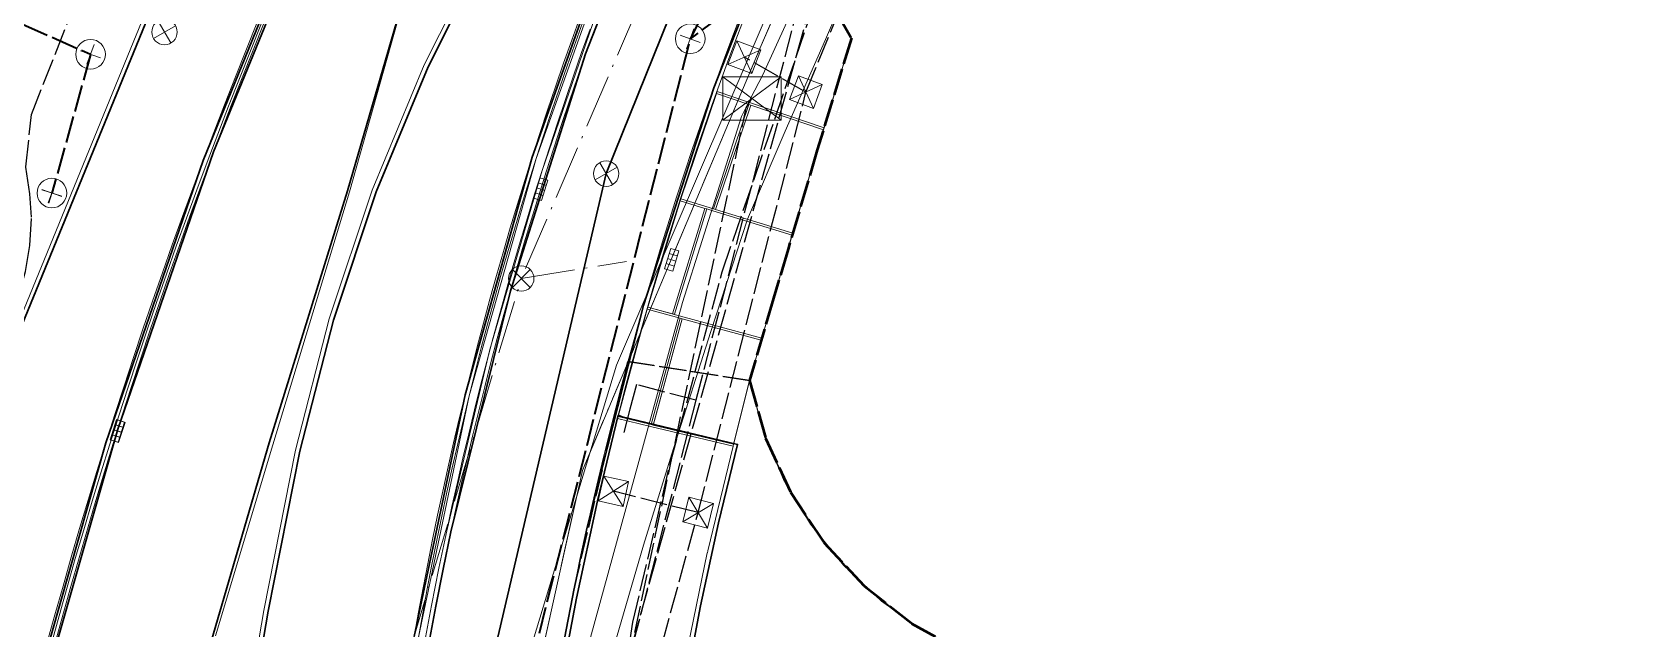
# Model space of a CAD drawing. Header units: metres. Extents: x 105014 to 106600, y 111320 to 118425.
# Drawn here: x 105708.5 to 105784.4, y 114065 to 114093.1 of the extents above; entities that cross this region are included whole.
import ezdxf

# ---------------------------------------------------------------- set-up
doc = ezdxf.new("R2010")
doc.units = ezdxf.units.M
doc.linetypes.add('DASHDOT', pattern=[3.556, 2.54, -0.508, 0, -0.508])
doc.linetypes.add('DASHED', pattern=[1.524, 1.27, -0.254])
for name, color, linetype, lineweight in [('00-BASE-LIMITE', 7, 'DASHED', 50), ('00-BASE-UE', 42, 'DASHED', 25), ('10-PAV-BOCACALLE', 9, 'CONTINUOUS', 13), ('10-PAV-CALZADA-BRT', 12, 'CONTINUOUS', 30), ('10-PAV-CALZADA-MIXTA', 8, 'CONTINUOUS', 30), ('10-PAV-PARADERO', 30, 'CONTINUOUS', 30), ('10-PAV-SARDINEL', 252, 'CONTINUOUS', 13), ('20-EP-ZONA-DURA', 253, 'CONTINUOUS', 13), ('20-EP-ZONA-VERDE', 84, 'CONTINUOUS', 13), ('30-RED-ENEL-NODOS', 11, 'CONTINUOUS', 13), ('30-RED-ENEL-PROY', 1, 'DASHED', 25), ('30-RED-ETB-CAMARA', 151, 'CONTINUOUS', 13), ('30-RED-ETB-EXIST', 145, 'CONTINUOUS', 13), ('30-RED-ETB-PROY', 5, 'DASHED', 25), ('30-RED-MOVISTAR-PROY', 4, 'DASHED', 25), ('30-RED-VANTI-EXIST', 52, 'CONTINUOUS', 13), ('30-RED-VANTI-PROY', 2, 'DASHED', 25), ('30-RED-VANTI-RETIRO', 8, 'DASHDOT', 13), ('35-RH-ACUE-MENOR-EXIST', 151, 'CONTINUOUS', 13), ('35-RH-ACUE-MENOR-PROY', 5, 'DASHED', 25), ('35-RH-PLUV-COLECTOR', 96, 'CONTINUOUS', 30), ('35-RH-PLUV-NODOS', 94, 'CONTINUOUS', 13), ('35-RH-PLUV-RETIRO', 8, 'DASHDOT', 13), ('36-RH-SAN-COLECTOR-PROY', 6, 'DASHED', 35), ('36-RH-SAN-POZOS', 216, 'CONTINUOUS', 13), ('60-PREDIAL-LOTE', 42, 'CONTINUOUS', 13)]:
    doc.layers.add(name, color=color, linetype=linetype, lineweight=lineweight)

# ---------------------------------------------------------------- blocks, each defined once
blk = doc.blocks.new('CAM_ETB_T_13')
for p, q in [((-1.375, -1.025), (1.375, 1.025)), ((-1.375, 1.025), (1.375, -1.025))]:
    blk.add_line(p, q)
blk.add_lwpolyline([(-1.375, -1.025), (1.375, -1.025), (1.375, 1.025), (-1.375, 1.025)], close=True)
blk = doc.blocks.new('CAJA_ENEL')
for p, q in [((-0.6, -0.6), (0.6, 0.6)), ((-0.6, 0.6), (0.6, -0.6))]:
    blk.add_line(p, q)
blk.add_lwpolyline([(-0.6, -0.6), (0.6, -0.6), (0.6, 0.6), (-0.6, 0.6)], close=True)
blk = doc.blocks.new('POZO_SAN')
for p, q in [((-0.5, 0), (0.5, 0)), ((0, -0.5), (0, 0.5))]:
    blk.add_line(p, q)
blk.add_circle((0, 0), 0.7)
blk = doc.blocks.new('SUMIDERO')
for p, q in [((-0.25, -0.2), (-0.25, 0.2)), ((0, -0.2), (0, 0.2)), ((0.25, -0.2), (0.25, 0.2))]:
    blk.add_line(p, q)
blk.add_lwpolyline([(-0.5, -0.2), (0.5, -0.2), (0.5, 0.2), (-0.5, 0.2)], close=True)
blk = doc.blocks.new('POZO_PLUV')
for p, q in [((-0.42, -0.42), (0.42, 0.42)), ((-0.42, 0.42), (0.42, -0.42))]:
    blk.add_line(p, q)
blk.add_circle((0, 0), 0.6)

msp = doc.modelspace()

# ---------------------------------------------------------------- linework, layer by layer
at = {"layer": '00-BASE-LIMITE'}
msp.add_lwpolyline([(105746.4791, 114093.9871), (105747.1369, 114092.8367), (105745.5287, 114087.5701), (105744.1461, 114082.8749), (105743.4645, 114080.5621), (105742.3221, 114076.6799), (105743.0891, 114073.9594), (105744.2726, 114071.3925), (105745.8433, 114069.0425), (105747.7625, 114066.9674), (105749.983, 114065.2183), (105752.4498, 114063.8384)], dxfattribs=at)
at = {"layer": '00-BASE-UE'}
for points in [[(105746.4791, 114093.9871), (105747.1369, 114092.8367), (105745.5287, 114087.5701), (105744.1461, 114082.8749), (105743.4645, 114080.5621), (105742.3221, 114076.6799), (105736.5909, 114077.5807), (105734.6707, 114069.7517), (105734.3411, 114068.2365), (105734.1877, 114067.5093), (105734.0375, 114066.7809), (105733.8903, 114066.0517), (105733.7459, 114065.3215), (105733.6043, 114064.5903)], [(105733.6043, 114064.5903), (105733.7459, 114065.3215), (105733.8903, 114066.0517), (105734.0375, 114066.7809), (105736.5909, 114077.5807), (105742.3221, 114076.6799), (105742.3221, 114076.6799), (105743.0891, 114073.9594), (105744.2726, 114071.3925), (105745.8433, 114069.0425), (105747.7625, 114066.9674), (105749.983, 114065.2183), (105752.4498, 114063.8384)]]:
    msp.add_lwpolyline(points, dxfattribs=at)
at = {"layer": '10-PAV-BOCACALLE'}
msp.add_lwpolyline([(105707.0867, 114101.6241), (105709.1459, 114101.6533), (105711.1698, 114102.0342), (105713.0988, 114102.7556), (105714.876, 114103.7962), (105716.4491, 114105.1253), (105717.7718, 114106.7038), (105718.8051, 114108.4853), (105722.3329, 114115.6949), (105722.9561, 114116.9129), (105723.5889, 114118.1341), (105724.2273, 114119.3511), (105724.871, 114120.5646), (105704.5937, 114071.0725)], dxfattribs=at)
at = {"layer": '10-PAV-CALZADA-BRT'}
for points in [[(105708.7008, 114061.0665), (105712.5031, 114074.3804), (105717.0267, 114087.4667), (105722.258, 114100.2866)], [(105735.9918, 114098.2083), (105732.0672, 114087.2276), (105728.8979, 114076.0055), (105726.4985, 114064.5941)], [(105726.8269, 114097.6001), (105723.3511, 114085.6361), (105719.6463, 114073.7411), (105715.7391, 114060.325)], [(105719.3801, 114064.4975), (105719.6011, 114065.7879), (105721.0927, 114073.3501), (105722.6808, 114079.5358), (105724.7054, 114085.5927), (105727.156, 114091.4901), (105730.0203, 114097.1981)]]:
    msp.add_lwpolyline(points, dxfattribs=at)
at = {"layer": '10-PAV-CALZADA-MIXTA'}
for points in [[(105704.5937, 114071.0725), (105724.871, 114120.5646)], [(105727.1845, 114064.2643), (105727.5157, 114066.0255), (105727.8635, 114067.7837), (105728.2281, 114069.5383), (105731.0425, 114080.9214), (105734.592, 114092.097), (105738.8617, 114103.0179)], [(105744.5995, 114100.5397), (105740.641, 114090.4939), (105737.3269, 114080.2175), (105734.6707, 114069.7517), (105734.3411, 114068.2365), (105734.1877, 114067.5093), (105734.0375, 114066.7809), (105733.8903, 114066.0517), (105733.7459, 114065.3215), (105733.6043, 114064.5903)], [(105721.8606, 114100.1164), (105716.5341, 114087.0636), (105711.9372, 114073.7363), (105708.0837, 114060.1754)]]:
    msp.add_lwpolyline(points, dxfattribs=at)
at = {"layer": '10-PAV-PARADERO'}
msp.add_lwpolyline([(105733.2324, 114061.4964), (105734.1565, 114066.4092), (105735.1495, 114071.0021), (105736.1324, 114075.0433), (105736.3206, 114074.9701), (105741.7657, 114073.6649), (105740.8677, 114069.9592), (105740.016, 114066.0464), (105738.9684, 114060.5238), (105733.2324, 114061.4964)], close=True, dxfattribs=at)
at = {"layer": '10-PAV-SARDINEL'}
for points in [[(105704.4086, 114071.1483), (105724.6859, 114120.6404)], [(105724.871, 114120.5646), (105704.5937, 114071.0725)], [(105709.1609, 114064.2658), (105709.5351, 114065.6252), (105709.9167, 114066.9825), (105710.3058, 114068.3377), (105710.7025, 114069.6907), (105711.1066, 114071.0415), (105711.5181, 114072.3901), (105711.9372, 114073.7363), (105712.3636, 114075.0802), (105712.7975, 114076.4218), (105713.2388, 114077.7609), (105713.6875, 114079.0976), (105714.1435, 114080.4317), (105714.607, 114081.7633), (105715.0778, 114083.0924), (105715.5559, 114084.4188), (105716.0414, 114085.7425), (105716.5341, 114087.0636), (105717.0342, 114088.3819), (105717.5416, 114089.6974), (105718.0562, 114091.0101), (105718.578, 114092.3199), (105719.1072, 114093.6268)], [(105709.354, 114064.2133), (105709.7278, 114065.5716), (105710.1091, 114066.9279), (105710.498, 114068.282), (105710.8943, 114069.634), (105711.2981, 114070.9837), (105711.7093, 114072.3312), (105712.128, 114073.6764), (105712.5541, 114075.0193), (105712.9876, 114076.3597), (105713.4286, 114077.6978), (105713.8769, 114079.0334), (105714.3326, 114080.3665), (105714.7957, 114081.6971), (105715.2661, 114083.0251), (105715.7439, 114084.3505), (105716.2289, 114085.6732), (105716.7213, 114086.9932), (105717.221, 114088.3104), (105717.728, 114089.6249), (105718.2422, 114090.9366), (105718.7636, 114092.2454), (105719.2923, 114093.5512)], [(105719.2923, 114093.5512), (105718.7636, 114092.2454), (105718.2422, 114090.9366), (105717.728, 114089.6249), (105717.221, 114088.3104), (105716.7213, 114086.9932), (105716.2289, 114085.6732), (105715.7439, 114084.3505), (105715.2661, 114083.0251), (105714.7957, 114081.6971), (105714.3326, 114080.3665), (105713.8769, 114079.0334), (105713.4286, 114077.6978), (105712.9876, 114076.3597), (105712.5541, 114075.0193), (105712.128, 114073.6764), (105711.7093, 114072.3312), (105711.2981, 114070.9837), (105710.8943, 114069.634), (105710.498, 114068.282), (105710.1091, 114066.9279), (105709.7278, 114065.5716), (105709.354, 114064.2133)], [(105719.422, 114093.5863), (105718.8954, 114092.2802), (105718.376, 114090.9713), (105717.8639, 114089.6594), (105717.3591, 114088.3447), (105716.8617, 114087.0273), (105716.3715, 114085.7071), (105715.8887, 114084.3842), (105715.4132, 114083.0586), (105714.9452, 114081.7304), (105714.4845, 114080.3996), (105714.0312, 114079.0663), (105713.5853, 114077.7305), (105713.1468, 114076.3923), (105712.7158, 114075.0516), (105712.2922, 114073.7085), (105711.8762, 114072.3632), (105711.4675, 114071.0155), (105711.0664, 114069.6656), (105710.6728, 114068.3134), (105710.2867, 114066.9591), (105709.9081, 114065.6027), (105709.5371, 114064.2442)], [(105726.4985, 114064.5941), (105726.7034, 114065.7423), (105726.9162, 114066.889), (105727.1368, 114068.0343), (105727.3651, 114069.1781), (105727.6012, 114070.3202), (105727.8451, 114071.4608), (105728.0967, 114072.5996), (105728.356, 114073.7367), (105728.6231, 114074.8721), (105728.8979, 114076.0055), (105729.1804, 114077.1371), (105729.4706, 114078.2668), (105729.7685, 114079.3944), (105730.074, 114080.52), (105730.3872, 114081.6435), (105730.708, 114082.7648), (105731.0364, 114083.884), (105731.3724, 114085.0008), (105731.716, 114086.1154), (105732.0672, 114087.2276), (105732.426, 114088.3373), (105732.7922, 114089.4447), (105733.1661, 114090.5494), (105733.5474, 114091.6517), (105733.9362, 114092.7513), (105734.3324, 114093.8482)], [(105734.5203, 114093.7797), (105734.1246, 114092.684), (105733.7362, 114091.5857), (105733.3553, 114090.4847), (105732.9819, 114089.3813), (105732.6161, 114088.2752), (105732.2577, 114087.1668), (105731.9069, 114086.0559), (105731.5639, 114084.9431), (105731.2281, 114083.8271), (105730.9001, 114082.7092), (105730.5797, 114081.5892), (105730.2669, 114080.467), (105729.9617, 114079.3427), (105729.6642, 114078.2164), (105729.3743, 114077.088), (105729.0921, 114075.9578), (105728.8177, 114074.8257), (105728.5508, 114073.6914), (105728.2919, 114072.5558), (105728.0406, 114071.4184), (105727.797, 114070.2791), (105727.5611, 114069.1383), (105727.3331, 114067.9959), (105727.1127, 114066.8519), (105726.9002, 114065.7065), (105726.6955, 114064.5597)], [(105733.6043, 114064.5903), (105733.7459, 114065.3215), (105733.8903, 114066.0517), (105734.0375, 114066.7809), (105734.1877, 114067.5093), (105734.3411, 114068.2365), (105734.5042, 114068.9945), (105734.6707, 114069.7517), (105734.9235, 114070.8808), (105735.1839, 114072.0082), (105735.452, 114073.1338), (105735.7278, 114074.2575), (105736.0112, 114075.3794), (105736.3021, 114076.4993), (105736.6007, 114077.6172), (105736.9069, 114078.733), (105737.2207, 114079.8467), (105737.542, 114080.9583), (105737.8708, 114082.0676), (105738.2072, 114083.1747), (105738.5511, 114084.2795), (105738.9025, 114085.382), (105739.2614, 114086.482), (105739.6277, 114087.5795), (105740.0015, 114088.6746), (105740.3827, 114089.767), (105740.7713, 114090.8569), (105741.1673, 114091.9441), (105741.5707, 114093.0286), (105741.9815, 114094.1103)], [(105742.1683, 114094.0388), (105741.758, 114092.9582), (105741.3551, 114091.875), (105740.9595, 114090.7891), (105740.5713, 114089.7006), (105740.1906, 114088.6094), (105739.8172, 114087.5156), (105739.4515, 114086.4198), (105739.0928, 114085.3206), (105738.7418, 114084.2195), (105738.3984, 114083.116), (105738.0624, 114082.0102), (105737.7339, 114080.9021), (105737.413, 114079.7919), (105737.0996, 114078.6795), (105736.7938, 114077.5649), (105736.4956, 114076.4484), (105736.2049, 114075.3298), (105735.9219, 114074.2093), (105735.6465, 114073.0868), (105735.3787, 114071.9626), (105735.1187, 114070.8371), (105734.866, 114069.7084), (105734.6996, 114068.952), (105734.5367, 114068.1948), (105734.3835, 114067.4685), (105734.2335, 114066.7409), (105734.0864, 114066.0125), (105733.9422, 114065.2831), (105733.8008, 114064.5527)], [(105726.9878, 114064.3004), (105727.3193, 114066.0634), (105727.6675, 114067.8235), (105728.0325, 114069.5798), (105728.2808, 114070.7275), (105728.5365, 114071.8734), (105728.7997, 114073.0176), (105729.0704, 114074.1601), (105729.3485, 114075.3008), (105729.634, 114076.4396), (105729.9269, 114077.5766), (105730.2272, 114078.7116), (105730.5349, 114079.8447), (105730.85, 114080.9757), (105731.1725, 114082.1046), (105731.5023, 114083.2315), (105731.8394, 114084.3561), (105732.1839, 114085.4785), (105732.5356, 114086.5987), (105732.8947, 114087.7165), (105733.261, 114088.832), (105733.6346, 114089.9451), (105734.0154, 114091.0557), (105734.4035, 114092.1638), (105734.7988, 114093.2695)], [(105734.9869, 114093.2014), (105734.592, 114092.097), (105734.2044, 114090.9902), (105733.824, 114089.8808), (105733.4508, 114088.769), (105733.0849, 114087.6547), (105732.7262, 114086.5381), (105732.3749, 114085.4192), (105732.0308, 114084.298), (105731.694, 114083.1746), (105731.3646, 114082.0491), (105731.0425, 114080.9214), (105730.7277, 114079.7916), (105730.4204, 114078.6598), (105730.1204, 114077.526), (105729.8278, 114076.3903), (105729.5426, 114075.2528), (105729.2648, 114074.1133), (105728.9945, 114072.9721), (105728.7315, 114071.8292), (105728.4761, 114070.6846), (105728.2281, 114069.5383), (105727.8635, 114067.7837), (105727.5157, 114066.0255), (105727.1845, 114064.2643)]]:
    msp.add_lwpolyline(points, dxfattribs=at)
at = {"layer": '20-EP-ZONA-DURA'}
msp.add_lwpolyline([(105746.6113, 114093.756), (105747.1369, 114092.8367), (105745.8468, 114088.612), (105742.3249, 114089.8057), (105740.8081, 114090.3199), (105740.7759, 114090.2251), (105739.0913, 114085.2541), (105739.0621, 114085.1585), (105737.531, 114080.138), (105737.5037, 114080.0419), (105736.1425, 114075.0394), (105736.1325, 114075.0433), (105736.2049, 114075.3298), (105736.4956, 114076.4484), (105736.7938, 114077.5649), (105737.0996, 114078.6795), (105737.413, 114079.7919), (105737.7339, 114080.9021), (105738.0624, 114082.0102), (105738.3984, 114083.116), (105738.7418, 114084.2195), (105739.0928, 114085.3206), (105739.4515, 114086.4198), (105739.8172, 114087.5156), (105740.1906, 114088.6094), (105740.5713, 114089.7006), (105740.9595, 114090.7891), (105741.3551, 114091.875), (105741.758, 114092.9582), (105742.1683, 114094.0388)], dxfattribs=at)
for points in [[(105745.5287, 114087.5701), (105744.3718, 114083.6413), (105740.7189, 114084.757), (105742.3871, 114089.679), (105745.8176, 114088.5164), (105745.5287, 114087.5701)], [(105742.8808, 114078.5785), (105742.9071, 114078.6749), (105739.0755, 114079.7177), (105737.531, 114080.138), (105738.6929, 114079.8342), (105738.7885, 114079.8049), (105740.3075, 114084.7781), (105740.5945, 114084.6905), (105744.3435, 114083.5453), (105744.1461, 114082.8749), (105743.4645, 114080.5621), (105742.8808, 114078.5785)], [(105742.8808, 114078.5785), (105742.3221, 114076.6799), (105741.5823, 114073.7089), (105737.7906, 114074.6177), (105739.1453, 114079.5951), (105742.8808, 114078.5785)], [(105736.1288, 114075.0283), (105735.2952, 114071.6012), (105735.3787, 114071.9626), (105735.6465, 114073.0868), (105735.9219, 114074.2093), (105736.1288, 114075.0283)], [(105734.9767, 114070.2027), (105734.8628, 114069.6761), (105734.8589, 114069.6769), (105734.866, 114069.7084), (105734.9767, 114070.2027)]]:
    msp.add_lwpolyline(points, close=True, dxfattribs=at)
at = {"layer": '20-EP-ZONA-VERDE'}
for points in [[(105726.6955, 114064.5601), (105729.0921, 114075.9582), (105732.2576, 114087.1668), (105736.1775, 114098.1345)], [(105717.1123, 114064.6347), (105719.8251, 114073.6435), (105723.4411, 114085.5881), (105726.8269, 114097.6001)], [(105729.8449, 114097.2941), (105726.9742, 114091.5735), (105724.5181, 114085.663), (105722.489, 114079.5926), (105720.8973, 114073.3931), (105719.4039, 114065.8221), (105719.1829, 114064.5307)], [(105735.4052, 114094.923), (105732.5356, 114086.5986), (105730.076, 114078.144), (105728.0323, 114069.5795), (105727.6675, 114067.8235), (105727.3195, 114066.0635), (105726.9877, 114064.3005)], [(105739.3125, 114063.5623), (105740.3343, 114068.5445), (105740.3441, 114068.5423), (105740.3645, 114068.6403), (105740.3543, 114068.6423), (105741.5496, 114073.5746), (105741.5731, 114073.6719), (105742.3221, 114076.6799), (105742.9699, 114074.2927), (105743.939, 114072.0165), (105745.2111, 114069.8947), (105746.762, 114067.9673), (105748.5626, 114066.2708), (105750.5788, 114064.8372)]]:
    msp.add_lwpolyline(points, dxfattribs=at)
for points in [[(105742.2925, 114089.711), (105740.6235, 114084.7862), (105739.0913, 114085.2541), (105740.7759, 114090.2251), (105742.2925, 114089.711)], [(105742.3871, 114089.679), (105740.7189, 114084.757), (105740.6235, 114084.7862), (105742.2925, 114089.711), (105742.3871, 114089.679)], [(105742.3249, 114089.8057), (105745.8477, 114088.6117), (105745.8179, 114088.5163), (105742.3871, 114089.679), (105742.2925, 114089.711), (105740.7759, 114090.2251), (105740.8081, 114090.3199), (105742.3249, 114089.8057)], [(105740.2119, 114084.8073), (105738.6929, 114079.8342), (105737.531, 114080.138), (105739.0621, 114085.1585), (105740.2119, 114084.8073)], [(105740.6235, 114084.7862), (105740.7179, 114084.7541), (105740.7189, 114084.757), (105744.3719, 114083.6413), (105744.3435, 114083.5453), (105740.5945, 114084.6905), (105740.3075, 114084.7781), (105740.2119, 114084.8073), (105739.0621, 114085.1585), (105739.0913, 114085.2541), (105740.6235, 114084.7862)], [(105740.3075, 114084.7781), (105738.7885, 114079.8049), (105738.6929, 114079.8342), (105740.2119, 114084.8073), (105740.3075, 114084.7781)], [(105740.7189, 114084.757), (105740.7179, 114084.7541), (105740.6235, 114084.7862), (105740.7189, 114084.757)], [(105739.049, 114079.6213), (105737.6834, 114074.604), (105736.1257, 114074.9777), (105737.5037, 114080.0419), (105739.049, 114079.6213)], [(105739.0755, 114079.7177), (105742.9071, 114078.6749), (105742.8807, 114078.5785), (105739.1453, 114079.5951), (105739.049, 114079.6213), (105737.5037, 114080.0419), (105737.531, 114080.138), (105739.0755, 114079.7177)], [(105739.1453, 114079.5951), (105737.7806, 114074.581), (105737.6834, 114074.604), (105739.049, 114079.6213), (105739.1453, 114079.5951)], [(105737.6834, 114074.604), (105737.7797, 114074.5777), (105737.7806, 114074.581), (105741.5731, 114073.6719), (105741.5496, 114073.5746), (105737.6601, 114074.5071), (105736.1025, 114074.8805), (105736.1257, 114074.9777), (105737.6834, 114074.604)], [(105737.7806, 114074.581), (105737.7797, 114074.5777), (105737.6834, 114074.604), (105737.7806, 114074.581)]]:
    msp.add_lwpolyline(points, close=True, dxfattribs=at)
at = {"layer": '30-RED-ENEL-PROY'}
for points in [[(105744.9955, 114090.2969), (105755.6515, 114116.1897)], [(105744.9955, 114090.2969), (105742.0829, 114091.9443)], [(105739.9039, 114070.4451), (105744.9955, 114090.2969)], [(105739.9039, 114070.4451), (105735.9049, 114071.4569)], [(105733.3615, 114046.6071), (105739.9039, 114070.4451)]]:
    msp.add_lwpolyline(points, dxfattribs=at)
at = {"layer": '30-RED-ETB-EXIST'}
for points in [[(105742.444, 114089.992), (105742.396, 114090.017), (105742.953, 114091.105), (105756.472, 114120.775), (105756.94, 114121.689)], [(105721.925, 114017.065), (105721.951, 114017.662), (105729.906, 114046.675), (105739.171, 114080.366), (105741.95, 114089.145), (105742.396, 114090.017), (105742.444, 114089.992)]]:
    msp.add_lwpolyline(points, dxfattribs=at)
at = {"layer": '30-RED-ETB-PROY'}
msp.add_lwpolyline([(105733.845, 114049.256), (105733.753, 114049.878), (105742.173, 114089.558), (105742.444, 114089.992)], dxfattribs=at)
at = {"layer": '30-RED-MOVISTAR-PROY'}
msp.add_lwpolyline([(105732.3636, 114015.1889), (105733.9073, 114053.8585), (105747.0425, 114100.9483), (105756.1983, 114120.1375), (105814.1362, 114210.2194)], dxfattribs=at)
at = {"layer": '30-RED-VANTI-EXIST'}
msp.add_lwpolyline([(105718.4766, 113915.5228), (105718.6339, 113922.4429), (105719.2395, 113947.8099), (105720.1133, 113981.1787), (105721.1593, 114014.0323), (105729.4755, 114050.0875), (105734.4411, 114072.4395), (105742.8363, 114092.3855), (105747.7619, 114103.8245), (105751.6205, 114113.1251), (105754.0647, 114118.8853), (105754.9175, 114120.2685)], dxfattribs=at)
at = {"layer": '30-RED-VANTI-PROY'}
for points in [[(105701.8132, 114059.4934), (105704.5923, 114069.9019), (105706.0885, 114073.9757), (105706.7183, 114075.9315), (105707.1359, 114078.3387), (105708.1449, 114081.8263), (105708.3447, 114083.0579), (105708.4359, 114084.3967), (105708.3517, 114085.4983), (105708.1657, 114086.7687), (105708.4247, 114089.2365), (105711.2505, 114096.4293), (105716.5095, 114104.7227), (105718.1411, 114106.1917), (105718.6775, 114107.0527), (105719.4957, 114108.6489), (105720.9743, 114112.3009), (105725.7989, 114121.7371), (105731.0967, 114131.2137), (105736.1523, 114139.7871), (105737.0481, 114141.2373), (105738.9159, 114144.3275), (105743.8149, 114152.2333)], [(105723.0949, 113915.2215), (105723.4981, 113920.8795), (105724.6913, 113944.0477), (105725.9483, 113967.4421), (105727.0603, 113988.3507), (105728.3959, 114013.3611), (105730.6783, 114040.3445), (105731.4573, 114048.1333), (105734.9819, 114053.5943), (105736.8243, 114065.2785), (105738.5657, 114072.6891), (105741.0411, 114081.8181), (105745.6237, 114095.1253), (105747.9125, 114101.3023), (105753.8317, 114113.7905), (105753.9255, 114115.2211), (105755.2749, 114117.9493), (105756.4833, 114118.6705), (105756.7763, 114119.1933)]]:
    msp.add_lwpolyline(points, dxfattribs=at)
at = {"layer": '30-RED-VANTI-RETIRO'}
msp.add_lwpolyline([(105718.4766, 113915.5228), (105718.6339, 113922.4429), (105719.2395, 113947.8099), (105720.1133, 113981.1787), (105721.1593, 114014.0323), (105729.4755, 114050.0875), (105734.4411, 114072.4395), (105742.8363, 114092.3855), (105747.7619, 114103.8245), (105751.6205, 114113.1251), (105754.0647, 114118.8853), (105754.9175, 114120.2685)], dxfattribs=at)
at = {"layer": '35-RH-ACUE-MENOR-EXIST'}
msp.add_lwpolyline([(105720.75, 114014.68), (105726.02, 114044.33), (105736.05, 114077.4), (105756.61, 114125.28), (105788.41, 114176.16)], dxfattribs=at)
at = {"layer": '35-RH-ACUE-MENOR-PROY'}
for points in [[(105775.1931, 114152.6134), (105763.6431, 114134.3395), (105761.1454, 114128.2512), (105756.3603, 114119.9945), (105745.8364, 114099.0822), (105739.7999, 114075.749), (105735.7646, 114060.1459), (105734.5946, 114048.474), (105734.1831, 114044.3879), (105731.4187, 114016.7899), (105728.028, 113981.1086), (105727.9867, 113980.2826), (105727.8323, 113977.0842), (105726.6892, 113953.5314), (105726.9974, 113951.7182), (105726.4346, 113939.5222), (105725.9422, 113938.1362), (105725.9112, 113936.9908), (105724.1511, 113899.9751)], [(105739.7999, 114075.749), (105736.9958, 114076.4906), (105736.6768, 114075.3338), (105736.3946, 114074.2349)]]:
    msp.add_lwpolyline(points, dxfattribs=at)
at = {"layer": '35-RH-PLUV-COLECTOR'}
for points in [[(105744.1414, 114107.7237), (105735.5607, 114086.4457)], [(105744.1414, 114107.7237), (105735.5607, 114086.4457)], [(105735.5607, 114086.4457), (105729.2259, 114059.3113)], [(105735.5607, 114086.4457), (105729.2259, 114059.3113)]]:
    msp.add_lwpolyline(points, dxfattribs=at)
at = {"layer": '35-RH-PLUV-RETIRO'}
for points in [[(105754.4524, 114134.6688), (105731.5524, 114081.4963)], [(105731.5524, 114081.4963), (105736.5241, 114082.2986)], [(105718.9548, 114039.4603), (105731.5524, 114081.4963)]]:
    msp.add_lwpolyline(points, dxfattribs=at)
at = {"layer": '36-RH-SAN-COLECTOR-PROY'}
for points in [[(105753.67, 114121.09), (105739.532, 114092.8123)], [(105689.9057, 114101.5528), (105711.2184, 114092.0761)], [(105747.2294, 114098.5244), (105739.5334, 114092.8111)], [(105731.2818, 114060.3264), (105739.532, 114092.8123)], [(105711.2221, 114092.0741), (105709.3928, 114085.5297)]]:
    msp.add_lwpolyline(points, dxfattribs=at)
at = {"layer": '60-PREDIAL-LOTE'}
msp.add_lwpolyline([(105735.9407, 114064.1587), (105737.3291, 114068.9053), (105738.7362, 114073.4686), (105740.5054, 114078.9871), (105742.2305, 114084.2887), (105744.0123, 114088.4547), (105745.9231, 114092.7694), (105746.4584, 114094.0231), (105747.1367, 114092.8367), (105745.5286, 114087.5701), (105744.146, 114082.8748), (105743.4645, 114080.562), (105742.322, 114076.6799), (105743.0891, 114073.9594), (105744.2725, 114071.3924), (105745.8432, 114069.0424), (105747.7624, 114066.9673), (105749.9829, 114065.2182), (105752.4497, 114063.8383)], dxfattribs=at)

# ---------------------------------------------------------------- block references
at = {"layer": '30-RED-ENEL-NODOS'}
for p, rotation in [((105742.083, 114091.9442), 69.3), ((105744.9955, 114090.2968), 69.6), ((105735.9048, 114071.4568), 77.4), ((105739.9039, 114070.445), 76.1)]:
    msp.add_blockref('CAJA_ENEL', p, dxfattribs=dict(at, rotation=rotation))
at = {"layer": '30-RED-ETB-CAMARA'}
msp.add_blockref('CAM_ETB_T_13', (105742.444, 114089.992), dxfattribs=at)
at = {"layer": '35-RH-PLUV-NODOS'}
for name, p, rotation in [('POZO_PLUV', (105714.707, 114093.1259), 255), ('POZO_PLUV', (105714.707, 114093.1259), 255), ('POZO_PLUV', (105735.5607, 114086.4457), 255), ('POZO_PLUV', (105735.5607, 114086.4457), 255), ('SUMIDERO', (105732.4715, 114085.7127), 252.8), ('SUMIDERO', (105732.4715, 114085.7127), 252.8), ('SUMIDERO', (105738.6549, 114082.379), 73.3), ('SUMIDERO', (105738.6549, 114082.379), 73.3), ('SUMIDERO', (105738.6549, 114082.379), 73.3), ('SUMIDERO', (105712.4821, 114074.3013), 252.4), ('SUMIDERO', (105712.5036, 114074.2946), 251.6), ('SUMIDERO', (105712.5036, 114074.2946), 251.6)]:
    msp.add_blockref(name, p, dxfattribs=dict(at, rotation=rotation))
msp.add_blockref('POZO_PLUV', (105731.5524, 114081.4963), dxfattribs=at)
msp.add_blockref('POZO_PLUV', (105731.5524, 114081.4963), dxfattribs=at)
at = {"layer": '36-RH-SAN-POZOS'}
for p, rotation in [((105739.532, 114092.8123), 250), ((105711.2184, 114092.0761), 250), ((105709.3928, 114085.5297), 250), ((105709.3928, 114085.5297), 342.2)]:
    msp.add_blockref('POZO_SAN', p, dxfattribs=dict(at, rotation=rotation))

doc.saveas('drawing.dxf')
